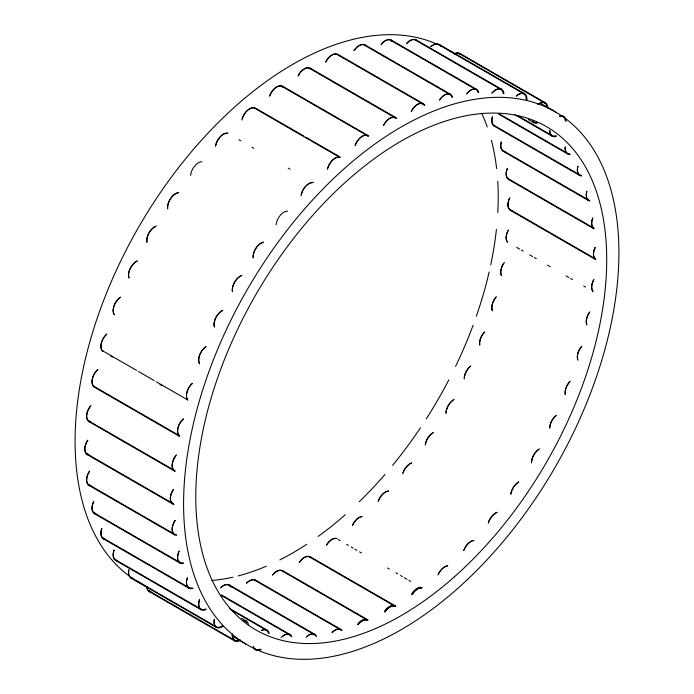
<?xml version="1.0" encoding="UTF-8"?>
<svg xmlns="http://www.w3.org/2000/svg" width="694" height="694" viewBox="0 0 694 694"><rect width="100%" height="100%" fill="white"/><g stroke="black" fill="none" stroke-linecap="round" stroke-linejoin="round"><path stroke-width="1.04" d="M459.888 53.403L545.415 102.79M459.272 53.638L544.799 103.016M439.085 44.347L524.612 93.733M449.322 50.636L454.934 53.872M540.982 103.553L555.946 112.194M438.461 44.581L523.996 93.959M416.07 39.879L501.597 89.257M415.454 40.113L500.053 88.953M391.251 40.079L476.778 89.457M528.273 119.463L533.851 122.682M390.635 40.313L475.234 89.153M517.594 115.664L552.051 135.556M514.913 114.701L552.155 136.206M499.498 114.033L566.495 152.715M498.674 114.146L567.527 153.903M365.044 44.937L450.579 94.315M364.428 45.171L449.955 94.549M494.076 125.432L579.664 174.845M494.18 126.082L579.768 175.495M337.9 54.375L423.435 103.753M337.284 54.6L422.811 103.987M502.976 150.555L588.555 199.967M503.081 151.205L588.668 200.618M508.476 179.425L594.064 228.847A11.512 6.645 -60 0 1 592.98 217.647M310.287 68.22L395.823 117.607M309.671 68.454L395.198 117.841M594.836 258.498L510.185 209.623A11 6.35 -60 0 1 509.674 197.937M510.29 210.273L594.949 259.148M282.675 86.256L368.202 135.634M282.059 86.49L367.586 135.868M516.744 247.385L519.58 249.025M521.385 250.066L523.25 251.141M529.756 254.898L532.602 256.537M534.406 257.578L536.315 258.688M547.471 265.125L550.264 266.739M566.009 275.83L568.854 277.47M570.659 278.511L572.515 279.587M583.671 286.023L585.589 287.134M256.459 108.698L303.877 136.076M305.733 137.143L339.201 156.471M254.915 108.394L338.585 156.705M238.936 139.702L240.792 140.778M251.948 147.215L253.813 148.29M288.21 168.148L290.066 169.223M103.163 351.121L136.631 370.449M138.488 371.524L154.294 380.642M156.15 381.717L186.833 399.432M110.702 356.065L112.558 357.141M159.976 384.519L161.832 385.586M94.263 386.523L179.789 435.901M94.367 387.174L178.965 436.014M338.212 539.55L340.077 540.626M346.584 544.382L348.44 545.449M351.233 547.063L353.09 548.139M354.946 549.206L356.811 550.281M359.596 551.895L361.453 552.971M387.486 567.996L389.343 569.071M395.858 572.828L397.714 573.903M400.499 575.508L402.364 576.584M404.22 577.66L407.014 579.264M408.87 580.34L410.727 581.416M88.867 420.98L173.465 469.821M88.971 421.631L174.498 471.009M310.287 556.814L394.886 605.654M309.671 557.048L394.27 605.888M87.054 453.911L172.589 503.289M87.158 454.561L172.693 503.939M282.675 570.668L366.345 618.97M366.658 619.742L282.059 570.902A11 6.35 -60 0 0 272.959 574.493M255.531 580.097L341.066 629.484M254.915 580.331L340.442 629.718M88.867 484.75L173.465 533.591M88.971 485.401L174.498 534.779M229.324 584.955L314.859 634.342M228.708 585.189L314.235 634.576M94.263 512.979L179.789 562.357M94.367 513.629L179.902 563.008M221.239 594.819L290.04 634.533M221.551 595.582L289.415 634.767M229.844 608.595L267.025 630.065M231.085 609.905L265.481 629.762M103.163 538.102L188.69 587.48M241.573 618.328L246.223 621.009M103.267 538.752L188.794 588.13M115.404 559.694L200.002 608.534M115.508 560.344L201.034 609.722M130.776 577.382L216.302 626.769M138.054 581.806L147.406 587.211M232.525 636.346L246.552 644.448M130.88 578.033L216.407 627.419M149.019 590.872L234.546 640.258M149.123 591.531L234.659 640.909M446.667 49.092A307.824 177.725 -60 0 1 448.524 50.194M138.843 582.266A307.824 177.725 -60 0 1 136.059 580.6M128.884 575.725A307.824 177.725 -60 0 1 138.843 226.817A307.824 177.725 -60 0 1 436.023 43.748M481.61 113.209A290.569 167.757 -60 0 1 487.266 126.985M491.378 140.335A290.569 167.757 -60 0 1 496.626 168.573M497.745 181.325A290.569 167.757 -60 0 1 497.789 212.546M496.418 229.376A290.569 167.757 -60 0 1 490.727 264.839M489.131 272.048A290.569 167.757 -60 0 1 476.336 316.212M473.082 325.269A290.569 167.757 -60 0 1 455.542 366.449M448.862 379.8A290.569 167.757 -60 0 1 426.333 418.82M420.486 427.756A290.569 167.757 -60 0 1 392.578 465.405M385.005 474.41A290.569 167.757 -60 0 1 359.292 501.719M345.334 514.67A290.569 167.757 -60 0 1 318.121 536.462M306.826 544.243A290.569 167.757 -60 0 1 279.821 559.928M266.296 566.226A290.569 167.757 -60 0 1 238.207 575.907M232.993 577.174A290.569 167.757 -60 0 1 211.835 580.47M454.44 53.802A11 6.35 -60 0 1 460.252 54.479M537.859 104.516A11 6.35 -60 0 1 547.019 107.249M536.41 122.526A11 6.35 -60 0 1 532.766 121.198M430.801 46.689A11 6.35 -60 0 1 439.441 45.422M516.327 96.076A11 6.35 -60 0 1 526.208 99.806M406.354 43.705A11 6.35 -60 0 1 415.966 40.478M491.881 93.091A11 6.35 -60 0 1 503.202 93.725M381.535 43.904A11 6.35 -60 0 1 391.616 41.146M467.062 93.282A11 6.35 -60 0 1 478.114 92.415M354.001 50.532A11 6.35 -60 0 1 364.94 45.526M439.528 99.91A11 6.35 -60 0 1 451.907 97.273M325.72 61.94A11 6.35 -60 0 1 337.258 54.592M411.256 111.318A11 6.35 -60 0 1 424.199 105.384M298.108 75.793A11 6.35 -60 0 1 310.183 68.819M383.635 125.172A11 6.35 -60 0 1 395.71 118.197M269.628 95.859A11 6.35 -60 0 1 283.039 87.323M355.154 145.237A11 6.35 -60 0 1 368.098 136.232M242.163 118.769A11 6.35 -60 0 1 254.889 108.377M327.689 168.148A11 6.35 -60 0 1 339.817 157.486M215.704 145.15A11 6.35 -60 0 1 227.441 133.335M301.239 194.528A11 6.35 -60 0 1 312.283 182.643M167.705 208.851A11 6.35 -60 0 1 170.412 198.718A11 6.35 -60 0 1 178.219 192.802M253.137 257.465A11 6.35 -60 0 1 263.026 242.319M146.902 241.937A11 6.35 -60 0 1 155.248 226.539M232.429 291.315A11 6.35 -60 0 1 240.775 275.917M129.067 277.921A11 6.35 -60 0 1 136.996 261.1M214.351 326.614A11 6.35 -60 0 1 222.531 310.478M114.415 314.564A11 6.35 -60 0 1 120.227 297.353M199.551 363.387A11 6.35 -60 0 1 205.754 346.731M103.189 351.138A11 6.35 -60 0 1 106.546 334.222M187.71 399.666A11 6.35 -60 0 1 192.073 383.6M94.289 386.532A11 6.35 -60 0 1 97.654 369.616M179.286 435.537A11 6.35 -60 0 1 183.181 418.994M90.133 421.44A11 6.35 -60 0 1 90.133 406.415M175.018 470.653A11 6.35 -60 0 1 175.669 455.793M88.329 454.37A11 6.35 -60 0 1 87.678 440.265M173.214 503.584A11 6.35 -60 0 1 173.214 489.643M90.133 485.219A11 6.35 -60 0 1 89.491 471.105M176.345 534.658A11 6.35 -60 0 1 175.018 520.483M95.538 513.439A11 6.35 -60 0 1 93.282 502.317M183.181 562.713A11 6.35 -60 0 1 178.809 551.695M104.43 538.561A11 6.35 -60 0 1 101.775 528.455M192.073 587.835A11 6.35 -60 0 1 187.311 577.833M116.028 559.989A11 6.35 -60 0 1 114.016 550.047M205.754 608.907A11 6.35 -60 0 1 199.551 599.425M132.042 577.85A11 6.35 -60 0 1 128.824 569.722M222.531 625.797A11 6.35 -60 0 1 214.351 619.1M150.294 591.34A11 6.35 -60 0 1 146.807 586.647M243.646 620.714A11 6.35 -60 0 1 246.986 622.639M240.081 639.729A11 6.35 -60 0 1 232.334 634.411M261.577 630.464A11 6.35 -60 0 1 268.361 633.023M260.181 649.15A11 6.35 -60 0 1 253.405 646.591M281.027 637.578A11 6.35 -60 0 1 290.803 636.164M221.048 587.306A11 6.35 -60 0 1 229.688 586.031M306.575 636.684A11 6.35 -60 0 1 315.623 635.964M246.526 583.142A11 6.35 -60 0 1 255.427 580.696M332.053 632.529A11 6.35 -60 0 1 341.422 630.551M358.486 623.871A11 6.35 -60 0 1 366.961 619.985M299.244 562.409A11 6.35 -60 0 1 309.645 557.03M384.771 611.787A11 6.35 -60 0 1 394.574 606.131M326.857 544.374A11 6.35 -60 0 1 336.017 538.544M412.392 593.76A11 6.35 -60 0 1 421.544 587.931M352.864 524.438A11 6.35 -60 0 1 361.765 516.614M438.391 573.817A11 6.35 -60 0 1 447.292 565.992M378.204 501.077A11 6.35 -60 0 1 388.675 491.179M463.731 550.455A11 6.35 -60 0 1 473.499 540.591M403.023 472.614A11 6.35 -60 0 1 411.342 463.106M488.55 521.992A11 6.35 -60 0 1 496.158 512.788M425.292 444.49A11 6.35 -60 0 1 432.935 432.735M510.819 493.876A11 6.35 -60 0 1 518.47 482.113M445.999 412.297A11 6.35 -60 0 1 453.043 400.091M531.526 461.675A11 6.35 -60 0 1 538.57 449.469M454.102 53.959A11.512 6.645 -60 0 1 460.911 54.279M538.154 104.352A11.512 6.645 -60 0 1 547.774 108.038M537.399 123.064A11.512 6.645 -60 0 1 532.402 121.224M431.061 46.559A11.512 6.645 -60 0 1 440.863 46.472M516.588 95.937A11.512 6.645 -60 0 1 526.928 99.841M406.554 43.644A11.512 6.645 -60 0 1 417.519 41.345M492.081 93.022A11.512 6.645 -60 0 1 503.922 93.69M381.015 44.728A11.512 6.645 -60 0 1 392.7 41.536M466.541 94.115A11.512 6.645 -60 0 1 478.817 92.302M354.131 50.549A11.512 6.645 -60 0 1 366.493 46.394M439.666 99.927A11.512 6.645 -60 0 1 452.618 97.16M325.807 62.044A11.512 6.645 -60 0 1 339.349 55.832M411.334 111.422A11.512 6.645 -60 0 1 424.875 105.21M298.186 75.898A11.512 6.645 -60 0 1 311.32 69.096M383.721 125.276A11.512 6.645 -60 0 1 396.847 118.483M269.662 96.067A11.512 6.645 -60 0 1 283.699 87.132M355.189 145.445A11.512 6.645 -60 0 1 368.74 136.015M241.928 120.045A11.512 6.645 -60 0 1 255.505 108.143M327.455 169.423A11.512 6.645 -60 0 1 340.407 157.234M215.548 146.425A11.512 6.645 -60 0 1 227.996 133.075M301.075 195.803A11.512 6.645 -60 0 1 313.523 182.453M167.61 208.538A11.512 6.645 -60 0 1 178.714 192.55M253.137 257.916A11.512 6.645 -60 0 1 263.486 242.067M146.911 242.423A11.512 6.645 -60 0 1 156.393 226.001M232.438 291.801A11.512 6.645 -60 0 1 241.92 275.379M128.841 277.756A11.512 6.645 -60 0 1 137.395 260.875M214.368 327.134A11.512 6.645 -60 0 1 222.921 310.253M114.059 314.59A11.512 6.645 -60 0 1 120.556 297.162M199.586 363.968A11.512 6.645 -60 0 1 206.083 346.549M102.729 351.398A11.512 6.645 -60 0 1 106.807 334.083M187.77 400.282A11.512 6.645 -60 0 1 192.342 383.47M95.026 387.478A11.512 6.645 -60 0 1 92.181 379.939A11.512 6.645 -60 0 1 97.915 369.486M179.364 436.17A11.512 6.645 -60 0 1 183.442 418.864M91.018 422.186A11.512 6.645 -60 0 1 86.62 416.374A11.512 6.645 -60 0 1 91.018 405.496M175.157 471.313A11.512 6.645 -60 0 1 176.545 454.874M89.205 455.117A11.512 6.645 -60 0 1 87.817 440.282M174.02 504.425A11.512 6.645 -60 0 1 173.344 489.66M91.018 485.956A11.512 6.645 -60 0 1 89.621 471.122M176.545 535.334A11.512 6.645 -60 0 1 175.157 520.5M96.414 514.185A11.512 6.645 -60 0 1 93.837 501.406M183.442 563.381A11.512 6.645 -60 0 1 179.364 550.784M105.306 539.307A11.512 6.645 -60 0 1 101.818 528.654M193.097 588.278A11.512 6.645 -60 0 1 187.345 578.041M117.546 560.899A11.512 6.645 -60 0 1 114.059 550.255M206.083 609.558A11.512 6.645 -60 0 1 199.586 599.633M132.927 578.588A11.512 6.645 -60 0 1 128.841 570.017M222.921 626.404A11.512 6.645 -60 0 1 214.368 619.395M151.171 592.086A11.512 6.645 -60 0 1 146.807 587.098M244.175 620.453A11.512 6.645 -60 0 1 248.443 624.626M240.436 640.354A11.512 6.645 -60 0 1 232.438 633.865M261.248 630.62A11.512 6.645 -60 0 1 269.246 633.683M261.248 649.411A11.512 6.645 -60 0 1 253.241 646.348M282.77 636.103A11.512 6.645 -60 0 1 291.818 636.658M220.553 587.905A11.512 6.645 -60 0 1 231.111 587.081M306.08 637.283A11.512 6.645 -60 0 1 316.638 636.459M246.752 583.047A11.512 6.645 -60 0 1 256.98 581.563M332.287 632.425A11.512 6.645 -60 0 1 342.09 630.36M272.438 575.317A11.512 6.645 -60 0 1 283.213 571.041M357.965 624.704A11.512 6.645 -60 0 1 368.176 620.028M299.374 562.426A11.512 6.645 -60 0 1 310.825 557.187M384.91 611.804A11.512 6.645 -60 0 1 395.788 606.174M326.371 545.406A11.512 6.645 -60 0 1 337.249 538.475M411.898 594.784A11.512 6.645 -60 0 1 422.099 587.671M352.457 525.61A11.512 6.645 -60 0 1 362.259 516.353M437.983 574.996A11.512 6.645 -60 0 1 447.786 565.74M378.239 501.276A11.512 6.645 -60 0 1 388.467 490.953M463.774 550.663A11.512 6.645 -60 0 1 473.993 540.34M402.72 473.872A11.512 6.645 -60 0 1 411.768 462.863M488.255 523.25A11.512 6.645 -60 0 1 497.294 512.241M425.301 444.828A11.512 6.645 -60 0 1 433.299 432.527M510.827 494.206A11.512 6.645 -60 0 1 518.826 481.905M445.964 413.537A11.512 6.645 -60 0 1 454.102 399.44M531.5 462.915A11.512 6.645 -60 0 1 539.637 448.827M507.453 242.327A11.512 6.645 -60 0 1 508.502 229.931M592.98 291.706A11.512 6.645 -60 0 1 594.038 279.309M501.294 275.535A11.512 6.645 -60 0 1 504.408 262.419M586.829 324.922A11.512 6.645 -60 0 1 589.935 311.797M492.402 310.929A11.512 6.645 -60 0 1 496.227 296.919M577.929 360.316A11.512 6.645 -60 0 1 581.754 346.297M507.392 241.712A11 6.35 -60 0 1 507.861 230.868M592.919 291.098A11 6.35 -60 0 1 593.387 280.255M501.589 275.613A11 6.35 -60 0 1 503.601 263.364M586.803 324.358A11 6.35 -60 0 1 589.128 312.742M492.376 310.374A11 6.35 -60 0 1 496.036 296.98M577.66 359.067A11 6.35 -60 0 1 581.563 346.367M512.337 210.829A11.512 6.645 -60 0 1 509.752 198.05M595.842 259.669A11.512 6.645 -60 0 1 595.279 247.428M495.516 126.568A11.512 6.645 -60 0 1 492.402 117.043M581.754 176.016A11.512 6.645 -60 0 1 577.929 166.421M505.128 151.76A11.512 6.645 -60 0 1 501.294 142.166M589.935 201.069A11.512 6.645 -60 0 1 586.829 191.544M509.127 179.737A11.512 6.645 -60 0 1 507.453 168.269M595.2 258.636A11 6.35 -60 0 1 595.2 247.316M494.701 125.727A11 6.35 -60 0 1 492.376 116.792M581.563 175.339A11 6.35 -60 0 1 577.902 166.17M503.601 150.85A11 6.35 -60 0 1 501.268 141.914M589.128 200.228A11 6.35 -60 0 1 586.803 191.292M506.993 169.136A11 6.35 -60 0 0 508.398 178.792L593.96 228.187A11 6.35 -60 0 1 592.52 218.515M479.728 345.161A11.512 6.645 -60 0 1 484.733 331.827M565.254 394.539A11.512 6.645 -60 0 1 570.26 381.206M464.217 378.976A11.512 6.645 -60 0 1 470.87 365.894M549.743 428.354A11.512 6.645 -60 0 1 556.397 415.272M559.364 116.132A11.512 6.645 -60 0 1 566.018 121.528M556.397 136.319A11.512 6.645 -60 0 1 549.743 130.923M570.26 154.38A11.512 6.645 -60 0 1 565.254 146.833M479.719 344.675A11 6.35 -60 0 1 483.796 332.712M565.246 394.053A11 6.35 -60 0 1 569.323 382.09M464.243 377.736A11 6.35 -60 0 1 469.847 366.675M549.778 427.114A11 6.35 -60 0 1 555.382 416.053M559.659 116.15A11 6.35 -60 0 1 565.263 120.739M556.102 135.66A11 6.35 -60 0 1 549.743 130.507M569.323 153.747A11 6.35 -60 0 1 565.15 147.371M190.616 175.426A11 6.35 -60 0 1 201.937 161.728M276.151 224.813A11 6.35 -60 0 1 287.463 211.106M357.427 624.383A11.512 6.645 -60 0 1 367.629 619.716M384.363 611.492A11.512 6.645 -60 0 1 395.25 605.862M411.351 594.472A11.512 6.645 -60 0 1 421.562 587.358M358.668 623.975A11 6.35 -60 0 1 367.143 620.089M384.953 611.891A11 6.35 -60 0 1 394.756 606.235M412.566 593.864A11 6.35 -60 0 1 421.726 588.035M457.58 588.573A307.824 177.725 -60 0 0 555.157 111.734A307.824 177.725 -60 0 0 190.997 434.652A307.824 177.725 -60 0 0 457.58 588.573M454.423 576.783A290.569 167.757 -60 0 0 546.534 126.681A290.569 167.757 -60 0 0 202.787 431.495A290.569 167.757 -60 0 0 454.423 576.783"/></g></svg>
